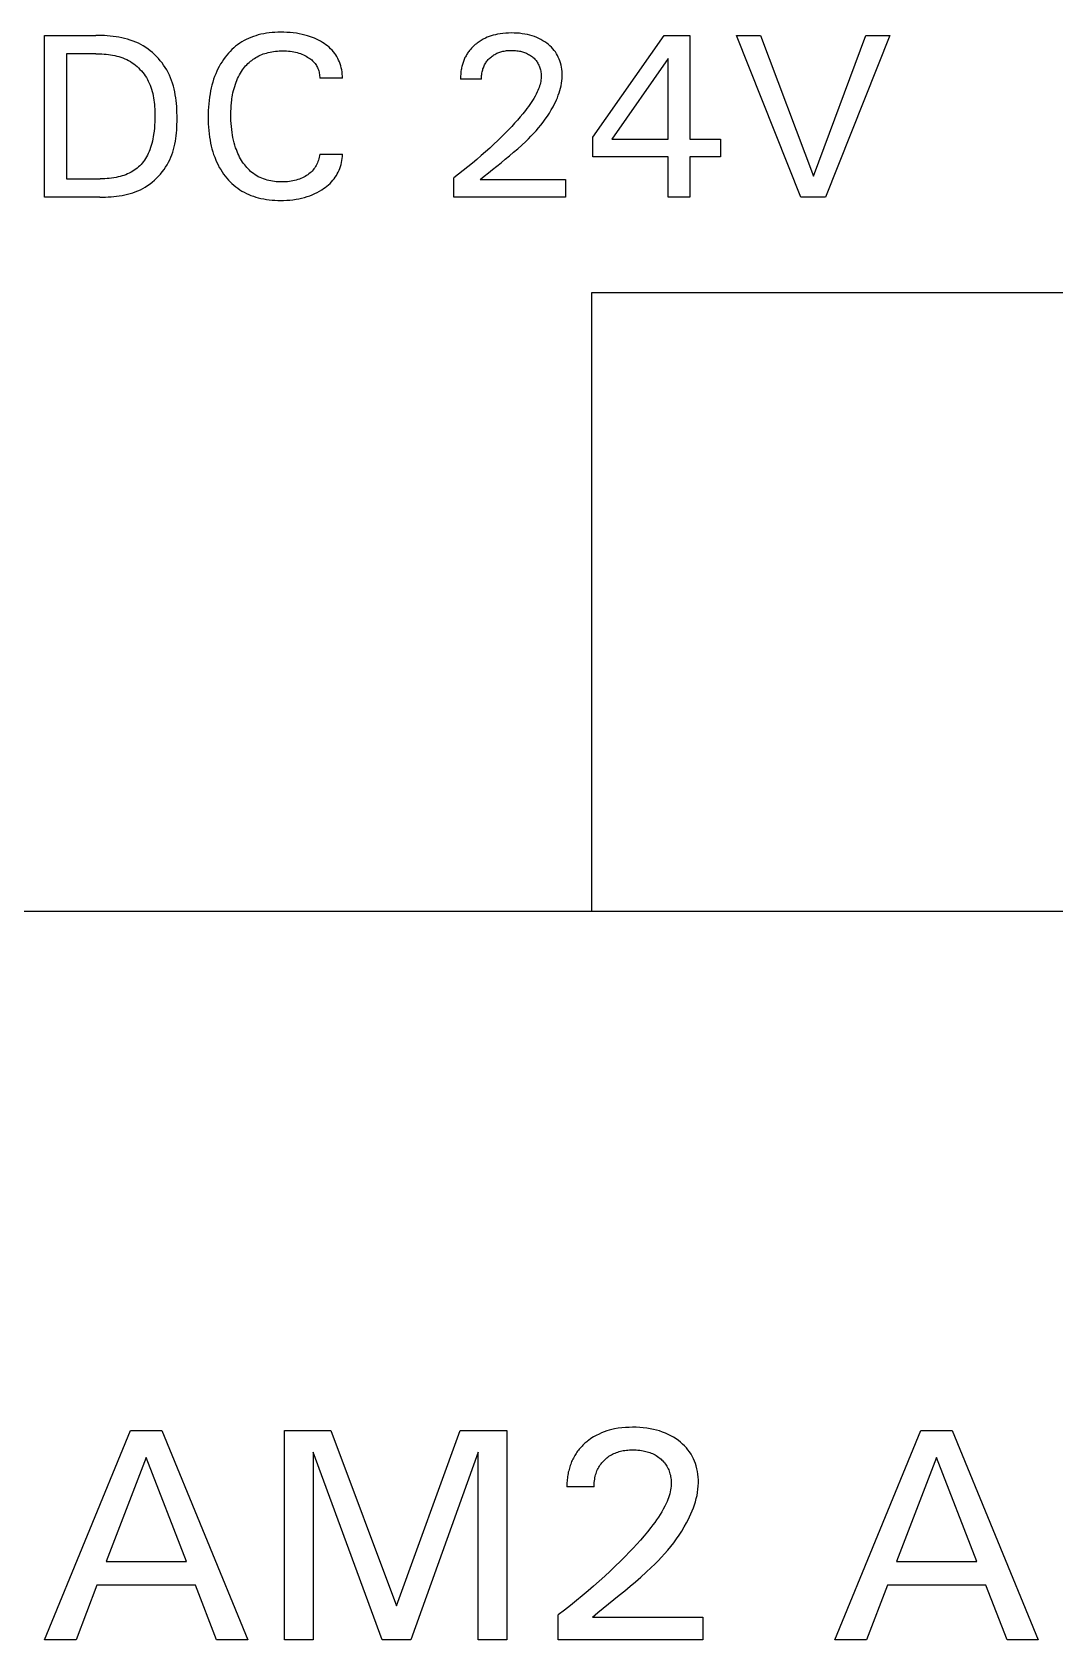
# Model space of a CAD drawing. Extents: x 0 to 420, y 0 to 297.
# Drawn here: x 142.08 to 152.82, y 221.68 to 238.56 of the extents above; entities that cross this region are included whole.
import ezdxf

# ---------------------------------------------------------------- set-up
doc = ezdxf.new("R2010")
doc.units = 0
doc.header["$LTSCALE"] = 23.1
doc.layers.add('10000_FRONT', color=7, linetype='CONTINUOUS')

msp = doc.modelspace()

# ---------------------------------------------------------------- linework, layer by layer
at = {"layer": '10000_FRONT', "color": 7, "linetype": 'CONTINUOUS'}
for p, q in [((142.206, 236.826), (142.206, 238.526)), ((142.206, 238.526), (142.745, 238.526)), ((142.775, 238.526), (142.745, 238.526)), ((142.806, 238.525), (142.775, 238.526)), ((142.836, 238.524), (142.806, 238.525)), ((142.867, 238.522), (142.836, 238.524)), ((142.898, 238.519), (142.867, 238.522)), ((142.928, 238.516), (142.898, 238.519)), ((142.959, 238.512), (142.928, 238.516)), ((142.989, 238.507), (142.959, 238.512)), ((143.019, 238.501), (142.989, 238.507)), ((143.049, 238.494), (143.019, 238.501)), ((143.079, 238.486), (143.049, 238.494)), ((143.108, 238.477), (143.079, 238.486)), ((143.137, 238.467), (143.108, 238.477)), ((143.165, 238.456), (143.137, 238.467)), ((143.193, 238.443), (143.165, 238.456)), ((143.22, 238.429), (143.193, 238.443)), ((143.245, 238.415), (143.22, 238.429)), ((143.27, 238.399), (143.245, 238.415)), ((143.295, 238.382), (143.27, 238.399)), ((144.215, 238.412), (144.195, 238.395)), ((144.236, 238.428), (144.215, 238.412)), ((144.258, 238.443), (144.236, 238.428)), ((144.28, 238.458), (144.258, 238.443)), ((144.303, 238.471), (144.28, 238.458)), ((144.327, 238.484), (144.303, 238.471)), ((144.351, 238.495), (144.327, 238.484)), ((144.376, 238.505), (144.351, 238.495)), ((144.401, 238.515), (144.376, 238.505)), ((144.426, 238.523), (144.401, 238.515)), ((144.452, 238.531), (144.426, 238.523)), ((144.481, 238.538), (144.452, 238.531)), ((144.51, 238.544), (144.481, 238.538)), ((144.539, 238.549), (144.51, 238.544)), ((144.568, 238.553), (144.539, 238.549)), ((144.598, 238.556), (144.568, 238.553)), ((144.627, 238.558), (144.598, 238.556)), ((144.657, 238.56), (144.627, 238.558)), ((144.687, 238.56), (144.657, 238.56)), ((144.72, 238.56), (144.687, 238.56)), ((144.754, 238.558), (144.72, 238.56)), ((144.787, 238.556), (144.754, 238.558)), ((144.82, 238.553), (144.787, 238.556)), ((144.853, 238.548), (144.82, 238.553)), ((144.883, 238.543), (144.853, 238.548)), ((144.913, 238.537), (144.883, 238.543)), ((144.942, 238.53), (144.913, 238.537)), ((144.971, 238.522), (144.942, 238.53)), ((145, 238.512), (144.971, 238.522)), ((145.022, 238.504), (145, 238.512)), ((145.044, 238.496), (145.022, 238.504)), ((145.065, 238.486), (145.044, 238.496)), ((145.086, 238.476), (145.065, 238.486)), ((145.106, 238.465), (145.086, 238.476)), ((145.127, 238.453), (145.106, 238.465)), ((145.145, 238.441), (145.127, 238.453)), ((145.163, 238.428), (145.145, 238.441)), ((145.18, 238.415), (145.163, 238.428)), ((145.197, 238.401), (145.18, 238.415)), ((145.213, 238.386), (145.197, 238.401)), ((146.699, 238.399), (146.692, 238.391)), ((146.707, 238.407), (146.699, 238.399)), ((146.715, 238.414), (146.707, 238.407)), ((146.723, 238.422), (146.715, 238.414)), ((146.731, 238.429), (146.723, 238.422)), ((146.738, 238.434), (146.731, 238.429)), ((146.744, 238.439), (146.738, 238.434)), ((146.751, 238.445), (146.744, 238.439)), ((146.772, 238.459), (146.751, 238.445)), ((146.793, 238.473), (146.772, 238.459)), ((146.815, 238.486), (146.793, 238.473)), ((146.838, 238.497), (146.815, 238.486)), ((146.858, 238.506), (146.838, 238.497)), ((146.879, 238.514), (146.858, 238.506)), ((146.9, 238.521), (146.879, 238.514)), ((146.921, 238.528), (146.9, 238.521)), ((146.943, 238.533), (146.921, 238.528)), ((146.964, 238.538), (146.943, 238.533)), ((146.993, 238.543), (146.964, 238.538)), ((147.023, 238.547), (146.993, 238.543)), ((147.052, 238.55), (147.023, 238.547)), ((147.081, 238.551), (147.052, 238.55)), ((147.111, 238.552), (147.081, 238.551)), ((147.14, 238.551), (147.111, 238.552)), ((147.168, 238.55), (147.14, 238.551)), ((147.197, 238.548), (147.168, 238.55)), ((147.226, 238.544), (147.197, 238.548)), ((147.254, 238.54), (147.226, 238.544)), ((147.279, 238.535), (147.254, 238.54)), ((147.305, 238.528), (147.279, 238.535)), ((147.329, 238.521), (147.305, 238.528)), ((147.354, 238.513), (147.329, 238.521)), ((147.378, 238.503), (147.354, 238.513)), ((147.4, 238.494), (147.378, 238.503)), ((147.422, 238.483), (147.4, 238.494)), ((147.443, 238.47), (147.422, 238.483)), ((147.463, 238.457), (147.443, 238.47)), ((147.483, 238.443), (147.463, 238.457)), ((147.5, 238.43), (147.483, 238.443)), ((147.516, 238.416), (147.5, 238.43)), ((147.532, 238.401), (147.516, 238.416)), ((147.546, 238.385), (147.532, 238.401)), ((147.966, 237.456), (148.716, 238.526)), ((148.716, 238.526), (148.984, 238.526)), ((148.984, 238.526), (148.984, 237.437)), ((150.152, 236.826), (149.477, 238.526)), ((149.477, 238.526), (149.729, 238.526)), ((149.729, 238.526), (150.286, 237.049)), ((150.286, 237.049), (150.835, 238.526)), ((151.087, 238.526), (150.412, 236.826)), ((150.835, 238.526), (151.087, 238.526)), ((142.439, 238.334), (142.439, 237.019)), ((142.745, 238.334), (142.439, 238.334)), ((142.745, 238.334), (142.767, 238.333)), ((142.767, 238.333), (142.789, 238.333)), ((142.789, 238.333), (142.811, 238.332)), ((142.811, 238.332), (142.834, 238.33)), ((142.834, 238.33), (142.856, 238.328)), ((142.856, 238.328), (142.878, 238.326)), ((142.878, 238.326), (142.901, 238.323)), ((142.901, 238.323), (142.923, 238.319)), ((142.923, 238.319), (142.945, 238.314)), ((142.945, 238.314), (142.966, 238.309)), ((142.966, 238.309), (142.988, 238.303)), ((142.988, 238.303), (143.009, 238.297)), ((143.009, 238.297), (143.03, 238.289)), ((143.03, 238.289), (143.051, 238.281)), ((143.051, 238.281), (143.071, 238.272)), ((143.071, 238.272), (143.091, 238.261)), ((143.091, 238.261), (143.109, 238.251)), ((143.109, 238.251), (143.128, 238.239)), ((143.128, 238.239), (143.145, 238.226)), ((143.318, 238.364), (143.295, 238.382)), ((143.341, 238.345), (143.318, 238.364)), ((143.363, 238.325), (143.341, 238.345)), ((143.384, 238.304), (143.363, 238.325)), ((143.404, 238.283), (143.384, 238.304)), ((143.424, 238.26), (143.404, 238.283)), ((143.442, 238.237), (143.424, 238.26)), ((143.459, 238.213), (143.442, 238.237)), ((144.072, 238.25), (144.057, 238.226)), ((144.088, 238.274), (144.072, 238.25)), ((144.105, 238.297), (144.088, 238.274)), ((144.121, 238.318), (144.105, 238.297)), ((144.139, 238.338), (144.121, 238.318)), ((144.157, 238.358), (144.139, 238.338)), ((144.175, 238.377), (144.157, 238.358)), ((144.195, 238.395), (144.175, 238.377)), ((144.332, 238.218), (144.344, 238.23)), ((144.344, 238.23), (144.357, 238.242)), ((144.357, 238.242), (144.37, 238.254)), ((144.37, 238.254), (144.384, 238.264)), ((144.384, 238.264), (144.398, 238.275)), ((144.398, 238.275), (144.412, 238.285)), ((144.412, 238.285), (144.427, 238.294)), ((144.427, 238.294), (144.442, 238.302)), ((144.442, 238.302), (144.457, 238.31)), ((144.457, 238.31), (144.473, 238.318)), ((144.473, 238.318), (144.489, 238.325)), ((144.489, 238.325), (144.505, 238.331)), ((144.505, 238.331), (144.522, 238.336)), ((144.522, 238.336), (144.539, 238.341)), ((144.539, 238.341), (144.557, 238.346)), ((144.557, 238.346), (144.576, 238.351)), ((144.576, 238.351), (144.595, 238.354)), ((144.595, 238.354), (144.614, 238.357)), ((144.614, 238.357), (144.634, 238.36)), ((144.634, 238.36), (144.653, 238.362)), ((144.653, 238.362), (144.672, 238.363)), ((144.672, 238.363), (144.691, 238.363)), ((144.691, 238.363), (144.711, 238.364)), ((144.711, 238.364), (144.731, 238.363)), ((144.731, 238.363), (144.75, 238.363)), ((144.75, 238.363), (144.77, 238.361)), ((144.77, 238.361), (144.789, 238.359)), ((144.789, 238.359), (144.809, 238.356)), ((144.809, 238.356), (144.826, 238.353)), ((144.826, 238.353), (144.844, 238.35)), ((144.844, 238.35), (144.861, 238.345)), ((144.861, 238.345), (144.879, 238.34)), ((144.879, 238.34), (144.896, 238.335)), ((144.896, 238.335), (144.911, 238.329)), ((144.911, 238.329), (144.927, 238.322)), ((144.927, 238.322), (144.942, 238.315)), ((144.942, 238.315), (144.957, 238.307)), ((144.957, 238.307), (144.971, 238.299)), ((144.971, 238.299), (144.982, 238.292)), ((144.982, 238.292), (144.993, 238.284)), ((144.993, 238.284), (145.004, 238.276)), ((145.004, 238.276), (145.014, 238.268)), ((145.014, 238.268), (145.023, 238.259)), ((145.023, 238.259), (145.033, 238.249)), ((145.033, 238.249), (145.041, 238.24)), ((145.041, 238.24), (145.049, 238.23)), ((145.049, 238.23), (145.056, 238.22)), ((145.229, 238.37), (145.213, 238.386)), ((145.243, 238.354), (145.229, 238.37)), ((145.256, 238.337), (145.243, 238.354)), ((145.267, 238.321), (145.256, 238.337)), ((145.278, 238.303), (145.267, 238.321)), ((145.288, 238.285), (145.278, 238.303)), ((145.297, 238.266), (145.288, 238.285)), ((145.306, 238.247), (145.297, 238.266)), ((145.313, 238.228), (145.306, 238.247)), ((146.6, 238.231), (146.597, 238.221)), ((146.604, 238.242), (146.6, 238.231)), ((146.607, 238.252), (146.604, 238.242)), ((146.611, 238.262), (146.607, 238.252)), ((146.615, 238.273), (146.611, 238.262)), ((146.62, 238.283), (146.615, 238.273)), ((146.624, 238.293), (146.62, 238.283)), ((146.629, 238.302), (146.624, 238.293)), ((146.635, 238.312), (146.629, 238.302)), ((146.64, 238.321), (146.635, 238.312)), ((146.646, 238.331), (146.64, 238.321)), ((146.652, 238.34), (146.646, 238.331)), ((146.658, 238.349), (146.652, 238.34)), ((146.664, 238.358), (146.658, 238.349)), ((146.671, 238.366), (146.664, 238.358)), ((146.678, 238.375), (146.671, 238.366)), ((146.685, 238.383), (146.678, 238.375)), ((146.692, 238.391), (146.685, 238.383)), ((146.836, 238.227), (146.842, 238.237)), ((146.842, 238.237), (146.848, 238.246)), ((146.848, 238.246), (146.854, 238.255)), ((146.854, 238.255), (146.861, 238.264)), ((146.861, 238.264), (146.868, 238.272)), ((146.868, 238.272), (146.876, 238.28)), ((146.876, 238.28), (146.884, 238.288)), ((146.884, 238.288), (146.892, 238.295)), ((146.892, 238.295), (146.901, 238.302)), ((146.901, 238.302), (146.909, 238.309)), ((146.909, 238.309), (146.919, 238.316)), ((146.919, 238.316), (146.928, 238.322)), ((146.928, 238.322), (146.937, 238.327)), ((146.937, 238.327), (146.947, 238.333)), ((146.947, 238.333), (146.958, 238.338)), ((146.958, 238.338), (146.968, 238.342)), ((146.968, 238.342), (146.979, 238.347)), ((146.979, 238.347), (146.99, 238.35)), ((146.99, 238.35), (147.001, 238.354)), ((147.001, 238.354), (147.012, 238.357)), ((147.012, 238.357), (147.023, 238.36)), ((147.023, 238.36), (147.035, 238.362)), ((147.035, 238.362), (147.048, 238.364)), ((147.048, 238.364), (147.06, 238.366)), ((147.06, 238.366), (147.073, 238.367)), ((147.073, 238.367), (147.086, 238.368)), ((147.086, 238.368), (147.098, 238.368)), ((147.098, 238.368), (147.111, 238.369)), ((147.111, 238.369), (147.125, 238.368)), ((147.125, 238.368), (147.14, 238.368)), ((147.14, 238.368), (147.154, 238.367)), ((147.154, 238.367), (147.168, 238.365)), ((147.168, 238.365), (147.182, 238.363)), ((147.182, 238.363), (147.197, 238.361)), ((147.197, 238.361), (147.207, 238.359)), ((147.207, 238.359), (147.218, 238.356)), ((147.218, 238.356), (147.229, 238.353)), ((147.229, 238.353), (147.239, 238.35)), ((147.239, 238.35), (147.25, 238.346)), ((147.25, 238.346), (147.26, 238.342)), ((147.26, 238.342), (147.27, 238.338)), ((147.27, 238.338), (147.281, 238.333)), ((147.281, 238.333), (147.292, 238.327)), ((147.292, 238.327), (147.303, 238.321)), ((147.303, 238.321), (147.313, 238.314)), ((147.313, 238.314), (147.323, 238.307)), ((147.323, 238.307), (147.333, 238.3)), ((147.333, 238.3), (147.341, 238.293)), ((147.341, 238.293), (147.349, 238.286)), ((147.349, 238.286), (147.356, 238.278)), ((147.356, 238.278), (147.364, 238.27)), ((147.364, 238.27), (147.371, 238.262)), ((147.371, 238.262), (147.377, 238.253)), ((147.377, 238.253), (147.383, 238.244)), ((147.383, 238.244), (147.389, 238.235)), ((147.389, 238.235), (147.394, 238.225)), ((147.56, 238.369), (147.546, 238.385)), ((147.573, 238.352), (147.56, 238.369)), ((147.584, 238.334), (147.573, 238.352)), ((147.595, 238.316), (147.584, 238.334)), ((147.604, 238.297), (147.595, 238.316)), ((147.613, 238.278), (147.604, 238.297)), ((147.62, 238.258), (147.613, 238.278)), ((147.627, 238.238), (147.62, 238.258)), ((147.633, 238.215), (147.627, 238.238)), ((148.757, 238.284), (148.165, 237.437)), ((148.757, 237.437), (148.757, 238.284)), ((143.145, 238.226), (143.162, 238.213)), ((143.162, 238.213), (143.179, 238.199)), ((143.179, 238.199), (143.195, 238.184)), ((143.195, 238.184), (143.21, 238.169)), ((143.21, 238.169), (143.225, 238.153)), ((143.225, 238.153), (143.239, 238.136)), ((143.239, 238.136), (143.253, 238.119)), ((143.253, 238.119), (143.265, 238.101)), ((143.265, 238.101), (143.277, 238.083)), ((143.277, 238.083), (143.288, 238.064)), ((143.288, 238.064), (143.298, 238.045)), ((143.476, 238.188), (143.459, 238.213)), ((143.491, 238.163), (143.476, 238.188)), ((143.505, 238.138), (143.491, 238.163)), ((143.519, 238.11), (143.505, 238.138)), ((143.531, 238.082), (143.519, 238.11)), ((143.542, 238.053), (143.531, 238.082)), ((143.984, 238.065), (143.975, 238.036)), ((143.994, 238.095), (143.984, 238.065)), ((144.006, 238.124), (143.994, 238.095)), ((144.017, 238.15), (144.006, 238.124)), ((144.029, 238.176), (144.017, 238.15)), ((144.043, 238.201), (144.029, 238.176)), ((144.057, 238.226), (144.043, 238.201)), ((144.227, 238.054), (144.236, 238.073)), ((144.236, 238.073), (144.245, 238.092)), ((144.245, 238.092), (144.255, 238.111)), ((144.255, 238.111), (144.265, 238.129)), ((144.265, 238.129), (144.276, 238.146)), ((144.276, 238.146), (144.288, 238.164)), ((144.288, 238.164), (144.298, 238.178)), ((144.298, 238.178), (144.309, 238.191)), ((144.309, 238.191), (144.32, 238.205)), ((144.32, 238.205), (144.332, 238.218)), ((145.056, 238.22), (145.063, 238.21)), ((145.063, 238.21), (145.069, 238.199)), ((145.069, 238.199), (145.074, 238.188)), ((145.074, 238.188), (145.079, 238.177)), ((145.079, 238.177), (145.084, 238.165)), ((145.084, 238.165), (145.088, 238.153)), ((145.088, 238.153), (145.091, 238.14)), ((145.091, 238.14), (145.094, 238.128)), ((145.094, 238.128), (145.096, 238.115)), ((145.096, 238.115), (145.097, 238.102)), ((145.097, 238.102), (145.098, 238.089)), ((145.098, 238.089), (145.098, 238.076)), ((145.336, 238.076), (145.098, 238.076)), ((145.32, 238.207), (145.313, 238.228)), ((145.325, 238.185), (145.32, 238.207)), ((145.33, 238.164), (145.325, 238.185)), ((145.333, 238.142), (145.33, 238.164)), ((145.335, 238.12), (145.333, 238.142)), ((145.336, 238.098), (145.335, 238.12)), ((145.336, 238.076), (145.336, 238.098)), ((146.578, 238.103), (146.577, 238.091)), ((146.577, 238.091), (146.577, 238.079)), ((146.577, 238.079), (146.577, 238.067)), ((146.798, 238.067), (146.577, 238.067)), ((146.579, 238.115), (146.578, 238.103)), ((146.58, 238.127), (146.579, 238.115)), ((146.581, 238.139), (146.58, 238.127)), ((146.582, 238.151), (146.581, 238.139)), ((146.584, 238.163), (146.582, 238.151)), ((146.586, 238.175), (146.584, 238.163)), ((146.589, 238.187), (146.586, 238.175)), ((146.591, 238.199), (146.589, 238.187)), ((146.594, 238.21), (146.591, 238.199)), ((146.597, 238.221), (146.594, 238.21)), ((146.798, 238.092), (146.799, 238.105)), ((146.798, 238.08), (146.798, 238.092)), ((146.798, 238.067), (146.798, 238.08)), ((146.799, 238.105), (146.8, 238.117)), ((146.8, 238.117), (146.802, 238.129)), ((146.802, 238.129), (146.804, 238.142)), ((146.804, 238.142), (146.807, 238.154)), ((146.807, 238.154), (146.81, 238.165)), ((146.81, 238.165), (146.813, 238.176)), ((146.813, 238.176), (146.817, 238.186)), ((146.817, 238.186), (146.821, 238.197)), ((146.821, 238.197), (146.826, 238.207)), ((146.826, 238.207), (146.83, 238.218)), ((146.83, 238.218), (146.836, 238.227)), ((147.394, 238.225), (147.399, 238.215)), ((147.399, 238.215), (147.403, 238.206)), ((147.403, 238.206), (147.407, 238.195)), ((147.407, 238.195), (147.411, 238.185)), ((147.411, 238.185), (147.414, 238.175)), ((147.414, 238.175), (147.417, 238.163)), ((147.417, 238.163), (147.419, 238.151)), ((147.419, 238.151), (147.421, 238.139)), ((147.421, 238.139), (147.423, 238.127)), ((147.423, 238.075), (147.421, 238.059)), ((147.423, 238.127), (147.424, 238.115)), ((147.424, 238.091), (147.423, 238.075)), ((147.424, 238.115), (147.424, 238.103)), ((147.424, 238.103), (147.424, 238.091)), ((147.637, 238.193), (147.633, 238.215)), ((147.641, 238.17), (147.637, 238.193)), ((147.643, 238.147), (147.641, 238.17)), ((147.641, 238.049), (147.644, 238.075)), ((147.644, 238.124), (147.643, 238.147)), ((147.645, 238.101), (147.644, 238.124)), ((147.644, 238.075), (147.645, 238.101)), ((143.298, 238.045), (143.308, 238.024)), ((143.308, 238.024), (143.317, 238.003)), ((143.317, 238.003), (143.325, 237.981)), ((143.325, 237.981), (143.333, 237.96)), ((143.333, 237.96), (143.339, 237.937)), ((143.339, 237.937), (143.345, 237.915)), ((143.345, 237.915), (143.35, 237.892)), ((143.35, 237.892), (143.354, 237.87)), ((143.552, 238.024), (143.542, 238.053)), ((143.561, 237.994), (143.552, 238.024)), ((143.569, 237.964), (143.561, 237.994)), ((143.575, 237.934), (143.569, 237.964)), ((143.581, 237.903), (143.575, 237.934)), ((143.586, 237.872), (143.581, 237.903)), ((143.946, 237.914), (143.941, 237.879)), ((143.952, 237.945), (143.946, 237.914)), ((143.959, 237.975), (143.952, 237.945)), ((143.966, 238.005), (143.959, 237.975)), ((143.975, 238.036), (143.966, 238.005)), ((144.179, 237.879), (144.183, 237.902)), ((144.183, 237.902), (144.187, 237.924)), ((144.187, 237.924), (144.192, 237.947)), ((144.192, 237.947), (144.198, 237.969)), ((144.198, 237.969), (144.205, 237.991)), ((144.205, 237.991), (144.212, 238.013)), ((144.212, 238.013), (144.22, 238.035)), ((144.22, 238.035), (144.227, 238.054)), ((147.372, 237.91), (147.36, 237.888)), ((147.383, 237.934), (147.372, 237.91)), ((147.39, 237.949), (147.383, 237.934)), ((147.396, 237.964), (147.39, 237.949)), ((147.402, 237.98), (147.396, 237.964)), ((147.407, 237.995), (147.402, 237.98)), ((147.412, 238.011), (147.407, 237.995)), ((147.416, 238.027), (147.412, 238.011)), ((147.419, 238.043), (147.416, 238.027)), ((147.421, 238.059), (147.419, 238.043)), ((147.594, 237.872), (147.604, 237.897)), ((147.604, 237.897), (147.612, 237.922)), ((147.612, 237.922), (147.62, 237.947)), ((147.62, 237.947), (147.627, 237.972)), ((147.627, 237.972), (147.633, 237.998)), ((147.633, 237.998), (147.638, 238.023)), ((147.638, 238.023), (147.641, 238.049)), ((143.354, 237.87), (143.357, 237.847)), ((143.357, 237.847), (143.36, 237.824)), ((143.36, 237.824), (143.363, 237.801)), ((143.363, 237.801), (143.364, 237.777)), ((143.364, 237.777), (143.366, 237.754)), ((143.366, 237.754), (143.367, 237.731)), ((143.367, 237.731), (143.367, 237.707)), ((143.59, 237.841), (143.586, 237.872)), ((143.593, 237.81), (143.59, 237.841)), ((143.596, 237.778), (143.593, 237.81)), ((143.598, 237.747), (143.596, 237.778)), ((143.599, 237.715), (143.598, 237.747)), ((143.928, 237.739), (143.927, 237.704)), ((143.93, 237.774), (143.928, 237.739)), ((143.933, 237.809), (143.93, 237.774)), ((143.936, 237.844), (143.933, 237.809)), ((143.941, 237.879), (143.936, 237.844)), ((144.165, 237.727), (144.167, 237.757)), ((144.165, 237.696), (144.165, 237.727)), ((144.167, 237.757), (144.168, 237.788)), ((144.168, 237.788), (144.171, 237.818)), ((144.171, 237.818), (144.174, 237.849)), ((144.174, 237.849), (144.176, 237.864)), ((144.176, 237.864), (144.179, 237.879)), ((147.259, 237.739), (147.232, 237.704)), ((147.275, 237.759), (147.259, 237.739)), ((147.29, 237.78), (147.275, 237.759)), ((147.305, 237.8), (147.29, 237.78)), ((147.32, 237.822), (147.305, 237.8)), ((147.334, 237.843), (147.32, 237.822)), ((147.347, 237.865), (147.334, 237.843)), ((147.36, 237.888), (147.347, 237.865)), ((147.51, 237.709), (147.53, 237.743)), ((147.53, 237.743), (147.549, 237.777)), ((147.549, 237.777), (147.561, 237.8)), ((147.561, 237.8), (147.573, 237.824)), ((147.573, 237.824), (147.584, 237.848)), ((147.584, 237.848), (147.594, 237.872)), ((143.364, 237.584), (143.362, 237.551)), ((143.366, 237.618), (143.364, 237.584)), ((143.367, 237.651), (143.366, 237.618)), ((143.367, 237.707), (143.367, 237.684)), ((143.367, 237.684), (143.367, 237.651)), ((143.596, 237.532), (143.598, 237.562)), ((143.598, 237.562), (143.599, 237.592)), ((143.6, 237.683), (143.599, 237.715)), ((143.599, 237.592), (143.6, 237.622)), ((143.6, 237.652), (143.6, 237.683)), ((143.6, 237.622), (143.6, 237.652)), ((143.927, 237.704), (143.927, 237.669)), ((143.927, 237.669), (143.927, 237.634)), ((143.927, 237.634), (143.928, 237.599)), ((143.928, 237.599), (143.93, 237.564)), ((143.93, 237.564), (143.933, 237.529)), ((144.165, 237.665), (144.165, 237.696)), ((144.166, 237.633), (144.165, 237.665)), ((144.168, 237.602), (144.166, 237.633)), ((144.17, 237.57), (144.168, 237.602)), ((144.174, 237.539), (144.17, 237.57)), ((147.115, 237.57), (147.084, 237.538)), ((147.145, 237.603), (147.115, 237.57)), ((147.174, 237.636), (147.145, 237.603)), ((147.203, 237.67), (147.174, 237.636)), ((147.232, 237.704), (147.203, 237.67)), ((147.395, 237.554), (147.42, 237.584)), ((147.42, 237.584), (147.444, 237.614)), ((147.444, 237.614), (147.467, 237.645)), ((147.467, 237.645), (147.489, 237.677)), ((147.489, 237.677), (147.51, 237.709)), ((143.335, 237.392), (143.329, 237.37)), ((143.341, 237.416), (143.335, 237.392)), ((143.346, 237.439), (143.341, 237.416)), ((143.35, 237.462), (143.346, 237.439)), ((143.354, 237.486), (143.35, 237.462)), ((143.358, 237.519), (143.354, 237.486)), ((143.362, 237.551), (143.358, 237.519)), ((143.57, 237.357), (143.576, 237.385)), ((143.576, 237.385), (143.582, 237.414)), ((143.582, 237.414), (143.587, 237.443)), ((143.587, 237.443), (143.59, 237.473)), ((143.59, 237.473), (143.594, 237.502)), ((143.594, 237.502), (143.596, 237.532)), ((143.933, 237.529), (143.936, 237.494)), ((143.936, 237.494), (143.941, 237.459)), ((143.941, 237.459), (143.946, 237.425)), ((143.946, 237.425), (143.952, 237.394)), ((143.952, 237.394), (143.959, 237.364)), ((144.178, 237.508), (144.174, 237.539)), ((144.182, 237.48), (144.178, 237.508)), ((144.187, 237.453), (144.182, 237.48)), ((144.193, 237.426), (144.187, 237.453)), ((144.199, 237.399), (144.193, 237.426)), ((144.207, 237.372), (144.199, 237.399)), ((146.97, 237.423), (146.927, 237.383)), ((147.012, 237.464), (146.97, 237.423)), ((147.053, 237.506), (147.012, 237.464)), ((147.084, 237.538), (147.053, 237.506)), ((147.221, 237.374), (147.262, 237.413)), ((147.262, 237.413), (147.29, 237.441)), ((147.29, 237.441), (147.317, 237.468)), ((147.317, 237.468), (147.344, 237.496)), ((147.344, 237.496), (147.37, 237.525)), ((147.37, 237.525), (147.395, 237.554)), ((147.966, 237.252), (147.966, 237.456)), ((148.165, 237.437), (148.757, 237.437)), ((148.984, 237.437), (149.306, 237.437)), ((149.306, 237.437), (149.306, 237.252)), ((143.269, 237.233), (143.258, 237.216)), ((143.279, 237.251), (143.269, 237.233)), ((143.289, 237.269), (143.279, 237.251)), ((143.298, 237.287), (143.289, 237.269)), ((143.306, 237.305), (143.298, 237.287)), ((143.313, 237.324), (143.306, 237.305)), ((143.321, 237.347), (143.313, 237.324)), ((143.329, 237.37), (143.321, 237.347)), ((143.51, 237.193), (143.523, 237.219)), ((143.523, 237.219), (143.535, 237.246)), ((143.535, 237.246), (143.545, 237.273)), ((143.545, 237.273), (143.554, 237.301)), ((143.554, 237.301), (143.563, 237.329)), ((143.563, 237.329), (143.57, 237.357)), ((143.959, 237.364), (143.966, 237.334)), ((143.966, 237.334), (143.975, 237.304)), ((143.975, 237.304), (143.984, 237.275)), ((143.984, 237.275), (143.995, 237.246)), ((143.995, 237.246), (144.006, 237.217)), ((144.006, 237.217), (144.018, 237.191)), ((144.215, 237.346), (144.207, 237.372)), ((144.223, 237.326), (144.215, 237.346)), ((144.23, 237.306), (144.223, 237.326)), ((144.239, 237.286), (144.23, 237.306)), ((144.248, 237.267), (144.239, 237.286)), ((144.257, 237.248), (144.248, 237.267)), ((144.267, 237.229), (144.257, 237.248)), ((144.278, 237.211), (144.267, 237.229)), ((145.089, 237.231), (145.085, 237.216)), ((145.093, 237.246), (145.089, 237.231)), ((145.096, 237.262), (145.093, 237.246)), ((145.098, 237.277), (145.096, 237.262)), ((145.098, 237.277), (145.336, 237.277)), ((145.331, 237.212), (145.334, 237.234)), ((145.334, 237.234), (145.336, 237.255)), ((145.336, 237.255), (145.336, 237.277)), ((146.748, 237.223), (146.702, 237.185)), ((146.794, 237.263), (146.748, 237.223)), ((146.839, 237.303), (146.794, 237.263)), ((146.884, 237.343), (146.839, 237.303)), ((146.927, 237.383), (146.884, 237.343)), ((147.003, 237.189), (147.047, 237.225)), ((147.047, 237.225), (147.091, 237.262)), ((147.091, 237.262), (147.135, 237.298)), ((147.135, 237.298), (147.178, 237.336)), ((147.178, 237.336), (147.221, 237.374)), ((148.757, 237.252), (147.966, 237.252)), ((148.757, 236.826), (148.757, 237.252)), ((148.984, 237.252), (148.984, 236.826)), ((149.306, 237.252), (148.984, 237.252)), ((143.022, 237.05), (143.002, 237.044)), ((143.041, 237.056), (143.022, 237.05)), ((143.061, 237.063), (143.041, 237.056)), ((143.079, 237.071), (143.061, 237.063)), ((143.098, 237.08), (143.079, 237.071)), ((143.116, 237.089), (143.098, 237.08)), ((143.134, 237.099), (143.116, 237.089)), ((143.15, 237.11), (143.134, 237.099)), ((143.165, 237.121), (143.15, 237.11)), ((143.18, 237.132), (143.165, 237.121)), ((143.194, 237.145), (143.18, 237.132)), ((143.208, 237.157), (143.194, 237.145)), ((143.221, 237.171), (143.208, 237.157)), ((143.234, 237.185), (143.221, 237.171)), ((143.246, 237.2), (143.234, 237.185)), ((143.258, 237.216), (143.246, 237.2)), ((143.406, 237.047), (143.426, 237.069)), ((143.426, 237.069), (143.445, 237.093)), ((143.445, 237.093), (143.463, 237.117)), ((143.463, 237.117), (143.48, 237.142)), ((143.48, 237.142), (143.496, 237.167)), ((143.496, 237.167), (143.51, 237.193)), ((144.018, 237.191), (144.03, 237.166)), ((144.03, 237.166), (144.043, 237.14)), ((144.043, 237.14), (144.058, 237.116)), ((144.058, 237.116), (144.073, 237.092)), ((144.073, 237.092), (144.089, 237.068)), ((144.089, 237.068), (144.106, 237.046)), ((144.288, 237.195), (144.278, 237.211)), ((144.299, 237.18), (144.288, 237.195)), ((144.31, 237.165), (144.299, 237.18)), ((144.321, 237.151), (144.31, 237.165)), ((144.333, 237.137), (144.321, 237.151)), ((144.346, 237.123), (144.333, 237.137)), ((144.359, 237.11), (144.346, 237.123)), ((144.372, 237.098), (144.359, 237.11)), ((144.386, 237.086), (144.372, 237.098)), ((144.402, 237.074), (144.386, 237.086)), ((144.419, 237.063), (144.402, 237.074)), ((144.436, 237.052), (144.419, 237.063)), ((144.453, 237.042), (144.436, 237.052)), ((144.96, 237.054), (144.946, 237.045)), ((144.973, 237.062), (144.96, 237.054)), ((144.985, 237.071), (144.973, 237.062)), ((144.997, 237.081), (144.985, 237.071)), ((145.008, 237.091), (144.997, 237.081)), ((145.018, 237.101), (145.008, 237.091)), ((145.029, 237.113), (145.018, 237.101)), ((145.038, 237.124), (145.029, 237.113)), ((145.046, 237.136), (145.038, 237.124)), ((145.054, 237.148), (145.046, 237.136)), ((145.062, 237.161), (145.054, 237.148)), ((145.068, 237.174), (145.062, 237.161)), ((145.074, 237.187), (145.068, 237.174)), ((145.08, 237.201), (145.074, 237.187)), ((145.085, 237.216), (145.08, 237.201)), ((145.262, 237.037), (145.273, 237.054)), ((145.273, 237.054), (145.283, 237.072)), ((145.283, 237.072), (145.293, 237.091)), ((145.293, 237.091), (145.301, 237.109)), ((145.301, 237.109), (145.309, 237.128)), ((145.309, 237.128), (145.316, 237.149)), ((145.316, 237.149), (145.322, 237.17)), ((145.322, 237.17), (145.327, 237.191)), ((145.327, 237.191), (145.331, 237.212)), ((146.557, 237.068), (146.507, 237.03)), ((146.606, 237.106), (146.557, 237.068)), ((146.654, 237.145), (146.606, 237.106)), ((146.702, 237.185), (146.654, 237.145)), ((146.827, 237.047), (146.87, 237.083)), ((146.87, 237.083), (146.914, 237.118)), ((146.914, 237.118), (146.958, 237.153)), ((146.958, 237.153), (147.003, 237.189)), ((142.439, 237.019), (142.792, 237.019)), ((142.816, 237.019), (142.792, 237.019)), ((142.84, 237.02), (142.816, 237.019)), ((142.864, 237.022), (142.84, 237.02)), ((142.887, 237.024), (142.864, 237.022)), ((142.911, 237.026), (142.887, 237.024)), ((142.935, 237.03), (142.911, 237.026)), ((142.959, 237.034), (142.935, 237.03)), ((142.982, 237.039), (142.959, 237.034)), ((143.002, 237.044), (142.982, 237.039)), ((143.134, 236.873), (143.161, 236.882)), ((143.161, 236.882), (143.188, 236.893)), ((143.188, 236.893), (143.214, 236.905)), ((143.214, 236.905), (143.24, 236.918)), ((143.24, 236.918), (143.266, 236.933)), ((143.266, 236.933), (143.291, 236.949)), ((143.291, 236.949), (143.316, 236.966)), ((143.316, 236.966), (143.34, 236.985)), ((143.34, 236.985), (143.363, 237.004)), ((143.363, 237.004), (143.385, 237.025)), ((143.385, 237.025), (143.406, 237.047)), ((144.106, 237.046), (144.122, 237.025)), ((144.122, 237.025), (144.14, 237.006)), ((144.14, 237.006), (144.158, 236.987)), ((144.158, 236.987), (144.176, 236.969)), ((144.176, 236.969), (144.196, 236.952)), ((144.196, 236.952), (144.216, 236.935)), ((144.216, 236.935), (144.237, 236.92)), ((144.237, 236.92), (144.258, 236.905)), ((144.258, 236.905), (144.281, 236.891)), ((144.281, 236.891), (144.304, 236.878)), ((144.471, 237.033), (144.453, 237.042)), ((144.489, 237.025), (144.471, 237.033)), ((144.508, 237.018), (144.489, 237.025)), ((144.527, 237.011), (144.508, 237.018)), ((144.545, 237.006), (144.527, 237.011)), ((144.564, 237.001), (144.545, 237.006)), ((144.583, 236.997), (144.564, 237.001)), ((144.603, 236.994), (144.583, 236.997)), ((144.622, 236.991), (144.603, 236.994)), ((144.641, 236.989), (144.622, 236.991)), ((144.661, 236.988), (144.641, 236.989)), ((144.68, 236.987), (144.661, 236.988)), ((144.7, 236.987), (144.68, 236.987)), ((144.72, 236.987), (144.7, 236.987)), ((144.739, 236.988), (144.72, 236.987)), ((144.759, 236.989), (144.739, 236.988)), ((144.779, 236.991), (144.759, 236.989)), ((144.798, 236.994), (144.779, 236.991)), ((144.816, 236.997), (144.798, 236.994)), ((144.833, 237.001), (144.816, 236.997)), ((144.851, 237.006), (144.833, 237.001)), ((144.868, 237.011), (144.851, 237.006)), ((144.885, 237.017), (144.868, 237.011)), ((144.9, 237.023), (144.885, 237.017)), ((144.916, 237.03), (144.9, 237.023)), ((144.931, 237.037), (144.916, 237.03)), ((144.946, 237.045), (144.931, 237.037)), ((145.071, 236.876), (145.096, 236.89)), ((145.096, 236.89), (145.12, 236.905)), ((145.12, 236.905), (145.139, 236.917)), ((145.139, 236.917), (145.157, 236.93)), ((145.157, 236.93), (145.174, 236.943)), ((145.174, 236.943), (145.191, 236.957)), ((145.191, 236.957), (145.207, 236.972)), ((145.207, 236.972), (145.223, 236.988)), ((145.223, 236.988), (145.237, 237.004)), ((145.237, 237.004), (145.25, 237.02)), ((145.25, 237.02), (145.262, 237.037)), ((146.507, 236.826), (146.507, 237.03)), ((146.784, 237.012), (146.827, 237.047)), ((146.784, 237.012), (147.68, 237.012)), ((147.68, 237.012), (147.68, 236.826)), ((142.79, 236.826), (142.206, 236.826)), ((142.79, 236.826), (142.819, 236.827)), ((142.819, 236.827), (142.848, 236.827)), ((142.848, 236.827), (142.877, 236.829)), ((142.877, 236.829), (142.906, 236.83)), ((142.906, 236.83), (142.935, 236.833)), ((142.935, 236.833), (142.964, 236.836)), ((142.964, 236.836), (142.993, 236.84)), ((142.993, 236.84), (143.022, 236.845)), ((143.022, 236.845), (143.05, 236.85)), ((143.05, 236.85), (143.078, 236.857)), ((143.078, 236.857), (143.106, 236.864)), ((143.106, 236.864), (143.134, 236.873)), ((144.304, 236.878), (144.328, 236.866)), ((144.328, 236.866), (144.352, 236.855)), ((144.352, 236.855), (144.376, 236.845)), ((144.376, 236.845), (144.401, 236.836)), ((144.401, 236.836), (144.426, 236.828)), ((144.426, 236.828), (144.452, 236.821)), ((144.452, 236.821), (144.481, 236.814)), ((144.481, 236.814), (144.51, 236.808)), ((144.51, 236.808), (144.539, 236.803)), ((144.539, 236.803), (144.568, 236.799)), ((144.568, 236.799), (144.598, 236.796)), ((144.598, 236.796), (144.627, 236.794)), ((144.627, 236.794), (144.657, 236.793)), ((144.657, 236.793), (144.687, 236.793)), ((144.687, 236.793), (144.719, 236.793)), ((144.719, 236.793), (144.752, 236.794)), ((144.752, 236.794), (144.784, 236.797)), ((144.784, 236.797), (144.817, 236.8)), ((144.817, 236.8), (144.849, 236.805)), ((144.849, 236.805), (144.878, 236.81)), ((144.878, 236.81), (144.908, 236.817)), ((144.908, 236.817), (144.937, 236.824)), ((144.937, 236.824), (144.965, 236.833)), ((144.965, 236.833), (144.994, 236.842)), ((144.994, 236.842), (145.02, 236.853)), ((145.02, 236.853), (145.046, 236.864)), ((145.046, 236.864), (145.071, 236.876)), ((147.68, 236.826), (146.507, 236.826)), ((148.984, 236.826), (148.757, 236.826)), ((150.412, 236.826), (150.152, 236.826)), ((147.956, 229.326), (147.956, 235.826)), ((147.956, 235.826), (162.206, 235.826)), ((174.706, 229.326), (141.206, 229.326)), ((148.167, 223.885), (148.139, 223.878)), ((148.195, 223.891), (148.167, 223.885)), ((148.233, 223.898), (148.195, 223.891)), ((148.271, 223.903), (148.233, 223.898)), ((148.309, 223.906), (148.271, 223.903)), ((148.347, 223.908), (148.309, 223.906)), ((148.385, 223.909), (148.347, 223.908)), ((148.422, 223.909), (148.385, 223.909)), ((148.459, 223.907), (148.422, 223.909)), ((148.497, 223.904), (148.459, 223.907)), ((148.533, 223.899), (148.497, 223.904)), ((148.57, 223.894), (148.533, 223.899)), ((148.603, 223.887), (148.57, 223.894)), ((148.636, 223.879), (148.603, 223.887)), ((148.668, 223.87), (148.636, 223.879)), ((142.206, 221.676), (143.109, 223.876)), ((143.109, 223.876), (143.439, 223.876)), ((143.439, 223.876), (144.342, 221.676)), ((144.727, 221.676), (144.727, 223.876)), ((144.727, 223.876), (145.215, 223.876)), ((145.215, 223.876), (145.906, 222.035)), ((145.906, 222.035), (146.575, 223.876)), ((146.575, 223.876), (147.063, 223.876)), ((147.063, 223.876), (147.063, 221.676)), ((147.853, 223.712), (147.843, 223.701)), ((147.863, 223.722), (147.853, 223.712)), ((147.873, 223.731), (147.863, 223.722)), ((147.883, 223.741), (147.873, 223.731)), ((147.894, 223.75), (147.883, 223.741)), ((147.902, 223.757), (147.894, 223.75)), ((147.911, 223.764), (147.902, 223.757)), ((147.92, 223.771), (147.911, 223.764)), ((147.946, 223.79), (147.92, 223.771)), ((147.974, 223.807), (147.946, 223.79)), ((148.002, 223.824), (147.974, 223.807)), ((148.032, 223.838), (148.002, 223.824)), ((148.058, 223.85), (148.032, 223.838)), ((148.085, 223.861), (148.058, 223.85)), ((148.112, 223.87), (148.085, 223.861)), ((148.139, 223.878), (148.112, 223.87)), ((148.7, 223.859), (148.668, 223.87)), ((148.731, 223.847), (148.7, 223.859)), ((148.759, 223.834), (148.731, 223.847)), ((148.787, 223.82), (148.759, 223.834)), ((148.815, 223.804), (148.787, 223.82)), ((148.841, 223.787), (148.815, 223.804)), ((148.867, 223.769), (148.841, 223.787)), ((148.889, 223.752), (148.867, 223.769)), ((148.91, 223.733), (148.889, 223.752)), ((148.93, 223.714), (148.91, 223.733)), ((148.949, 223.694), (148.93, 223.714)), ((150.509, 221.676), (151.411, 223.876)), ((151.411, 223.876), (151.742, 223.876)), ((151.742, 223.876), (152.645, 221.676)), ((143.276, 223.593), (142.855, 222.5)), ((143.698, 222.5), (143.276, 223.593)), ((145.028, 223.646), (145.028, 221.676)), ((145.753, 221.676), (145.028, 223.646)), ((146.762, 223.649), (146.056, 221.676)), ((146.762, 221.676), (146.762, 223.649)), ((147.744, 223.548), (147.739, 223.535)), ((147.75, 223.561), (147.744, 223.548)), ((147.756, 223.574), (147.75, 223.561)), ((147.762, 223.586), (147.756, 223.574)), ((147.769, 223.599), (147.762, 223.586)), ((147.776, 223.611), (147.769, 223.599)), ((147.783, 223.623), (147.776, 223.611)), ((147.791, 223.635), (147.783, 223.623)), ((147.799, 223.647), (147.791, 223.635)), ((147.807, 223.658), (147.799, 223.647)), ((147.816, 223.669), (147.807, 223.658)), ((147.824, 223.68), (147.816, 223.669)), ((147.834, 223.691), (147.824, 223.68)), ((147.843, 223.701), (147.834, 223.691)), ((148.062, 223.536), (148.071, 223.547)), ((148.071, 223.547), (148.081, 223.558)), ((148.081, 223.558), (148.091, 223.568)), ((148.091, 223.568), (148.102, 223.577)), ((148.102, 223.577), (148.113, 223.587)), ((148.113, 223.587), (148.124, 223.595)), ((148.124, 223.595), (148.136, 223.604)), ((148.136, 223.604), (148.148, 223.611)), ((148.148, 223.611), (148.161, 223.619)), ((148.161, 223.619), (148.173, 223.626)), ((148.173, 223.626), (148.187, 223.632)), ((148.187, 223.632), (148.2, 223.638)), ((148.2, 223.638), (148.214, 223.644)), ((148.214, 223.644), (148.228, 223.649)), ((148.228, 223.649), (148.242, 223.653)), ((148.242, 223.653), (148.257, 223.657)), ((148.257, 223.657), (148.271, 223.66)), ((148.271, 223.66), (148.287, 223.664)), ((148.287, 223.664), (148.304, 223.666)), ((148.304, 223.666), (148.32, 223.668)), ((148.32, 223.668), (148.336, 223.67)), ((148.336, 223.67), (148.352, 223.671)), ((148.352, 223.671), (148.369, 223.672)), ((148.369, 223.672), (148.385, 223.672)), ((148.385, 223.672), (148.404, 223.672)), ((148.404, 223.672), (148.422, 223.671)), ((148.422, 223.671), (148.441, 223.67)), ((148.441, 223.67), (148.459, 223.668)), ((148.459, 223.668), (148.478, 223.665)), ((148.478, 223.665), (148.496, 223.662)), ((148.496, 223.662), (148.51, 223.659)), ((148.51, 223.659), (148.524, 223.656)), ((148.524, 223.656), (148.538, 223.652)), ((148.538, 223.652), (148.551, 223.648)), ((148.551, 223.648), (148.565, 223.643)), ((148.565, 223.643), (148.578, 223.638)), ((148.578, 223.638), (148.592, 223.633)), ((148.592, 223.633), (148.606, 223.626)), ((148.606, 223.626), (148.62, 223.618)), ((148.62, 223.618), (148.633, 223.611)), ((148.633, 223.611), (148.647, 223.602)), ((148.647, 223.602), (148.659, 223.593)), ((148.659, 223.593), (148.672, 223.583)), ((148.672, 223.583), (148.683, 223.574)), ((148.683, 223.574), (148.693, 223.565)), ((148.693, 223.565), (148.703, 223.555)), ((148.703, 223.555), (148.712, 223.544)), ((148.712, 223.544), (148.721, 223.534)), ((148.966, 223.673), (148.949, 223.694)), ((148.983, 223.65), (148.966, 223.673)), ((148.998, 223.627), (148.983, 223.65)), ((149.011, 223.604), (148.998, 223.627)), ((149.024, 223.579), (149.011, 223.604)), ((149.035, 223.554), (149.024, 223.579)), ((149.044, 223.529), (149.035, 223.554)), ((151.578, 223.593), (151.157, 222.5)), ((152.001, 222.5), (151.578, 223.593)), ((147.699, 223.375), (147.697, 223.36)), ((147.701, 223.391), (147.699, 223.375)), ((147.703, 223.406), (147.701, 223.391)), ((147.706, 223.422), (147.703, 223.406)), ((147.709, 223.437), (147.706, 223.422)), ((147.713, 223.452), (147.709, 223.437)), ((147.717, 223.467), (147.713, 223.452)), ((147.72, 223.481), (147.717, 223.467)), ((147.724, 223.495), (147.72, 223.481)), ((147.729, 223.508), (147.724, 223.495)), ((147.734, 223.522), (147.729, 223.508)), ((147.739, 223.535), (147.734, 223.522)), ((147.986, 223.363), (147.989, 223.379)), ((147.989, 223.379), (147.992, 223.394)), ((147.992, 223.394), (147.996, 223.409)), ((147.996, 223.409), (148, 223.423)), ((148, 223.423), (148.005, 223.436)), ((148.005, 223.436), (148.01, 223.45)), ((148.01, 223.45), (148.016, 223.464)), ((148.016, 223.464), (148.022, 223.477)), ((148.022, 223.477), (148.029, 223.49)), ((148.029, 223.49), (148.037, 223.502)), ((148.037, 223.502), (148.044, 223.514)), ((148.044, 223.514), (148.053, 223.525)), ((148.053, 223.525), (148.062, 223.536)), ((148.721, 223.534), (148.73, 223.523)), ((148.73, 223.523), (148.738, 223.511)), ((148.738, 223.511), (148.745, 223.499)), ((148.745, 223.499), (148.752, 223.487)), ((148.752, 223.487), (148.758, 223.474)), ((148.758, 223.474), (148.764, 223.461)), ((148.764, 223.461), (148.769, 223.448)), ((148.769, 223.448), (148.773, 223.435)), ((148.773, 223.435), (148.777, 223.421)), ((148.777, 223.421), (148.781, 223.406)), ((148.781, 223.406), (148.784, 223.391)), ((148.784, 223.391), (148.787, 223.375)), ((148.787, 223.375), (148.789, 223.36)), ((149.053, 223.503), (149.044, 223.529)), ((149.06, 223.474), (149.053, 223.503)), ((149.066, 223.445), (149.06, 223.474)), ((149.071, 223.415), (149.066, 223.445)), ((149.074, 223.385), (149.071, 223.415)), ((149.076, 223.356), (149.074, 223.385)), ((147.695, 223.313), (147.694, 223.298)), ((147.694, 223.298), (147.694, 223.282)), ((147.98, 223.282), (147.694, 223.282)), ((147.696, 223.344), (147.695, 223.329)), ((147.695, 223.329), (147.695, 223.313)), ((147.697, 223.36), (147.696, 223.344)), ((147.98, 223.314), (147.982, 223.33)), ((147.98, 223.298), (147.98, 223.314)), ((147.98, 223.282), (147.98, 223.298)), ((147.982, 223.33), (147.983, 223.347)), ((147.983, 223.347), (147.986, 223.363)), ((148.774, 223.209), (148.768, 223.189)), ((148.779, 223.23), (148.774, 223.209)), ((148.784, 223.251), (148.779, 223.23)), ((148.787, 223.271), (148.784, 223.251)), ((148.789, 223.292), (148.787, 223.271)), ((148.789, 223.36), (148.79, 223.344)), ((148.79, 223.313), (148.789, 223.292)), ((148.79, 223.344), (148.791, 223.329)), ((148.791, 223.329), (148.79, 223.313)), ((149.061, 223.192), (149.067, 223.225)), ((149.067, 223.225), (149.071, 223.259)), ((149.071, 223.259), (149.074, 223.292)), ((149.074, 223.292), (149.076, 223.326)), ((149.076, 223.326), (149.076, 223.356)), ((148.707, 223.05), (148.691, 223.021)), ((148.723, 223.079), (148.707, 223.05)), ((148.737, 223.109), (148.723, 223.079)), ((148.746, 223.129), (148.737, 223.109)), ((148.754, 223.149), (148.746, 223.129)), ((148.761, 223.169), (148.754, 223.149)), ((148.768, 223.189), (148.761, 223.169)), ((149.011, 223.03), (149.023, 223.062)), ((149.023, 223.062), (149.034, 223.094)), ((149.034, 223.094), (149.044, 223.126)), ((149.044, 223.126), (149.053, 223.159)), ((149.053, 223.159), (149.061, 223.192)), ((148.597, 222.883), (148.577, 222.857)), ((148.617, 222.91), (148.597, 222.883)), ((148.636, 222.937), (148.617, 222.91)), ((148.655, 222.964), (148.636, 222.937)), ((148.673, 222.992), (148.655, 222.964)), ((148.691, 223.021), (148.673, 222.992)), ((148.927, 222.862), (148.952, 222.906)), ((148.952, 222.906), (148.968, 222.936)), ((148.968, 222.936), (148.983, 222.967)), ((148.983, 222.967), (148.997, 222.998)), ((148.997, 222.998), (149.011, 223.03)), ((148.467, 222.724), (148.429, 222.681)), ((148.505, 222.768), (148.467, 222.724)), ((148.541, 222.812), (148.505, 222.768)), ((148.577, 222.857), (148.541, 222.812)), ((148.816, 222.696), (148.846, 222.736)), ((148.846, 222.736), (148.874, 222.777)), ((148.874, 222.777), (148.901, 222.819)), ((148.901, 222.819), (148.927, 222.862)), ((148.31, 222.556), (148.257, 222.502)), ((148.35, 222.597), (148.31, 222.556)), ((148.39, 222.639), (148.35, 222.597)), ((148.429, 222.681), (148.39, 222.639)), ((148.652, 222.507), (148.687, 222.543)), ((148.687, 222.543), (148.72, 222.58)), ((148.72, 222.58), (148.753, 222.618)), ((148.753, 222.618), (148.785, 222.657)), ((148.785, 222.657), (148.816, 222.696)), ((142.855, 222.5), (143.698, 222.5)), ((148.147, 222.397), (148.092, 222.345)), ((148.202, 222.449), (148.147, 222.397)), ((148.257, 222.502), (148.202, 222.449)), ((148.472, 222.336), (148.527, 222.386)), ((148.527, 222.386), (148.581, 222.436)), ((148.581, 222.436), (148.617, 222.471)), ((148.617, 222.471), (148.652, 222.507)), ((151.157, 222.5), (152.001, 222.5)), ((142.758, 222.25), (142.54, 221.676)), ((143.793, 222.25), (142.758, 222.25)), ((144.015, 221.676), (143.793, 222.25)), ((147.916, 222.19), (147.856, 222.14)), ((147.975, 222.241), (147.916, 222.19)), ((148.034, 222.293), (147.975, 222.241)), ((148.092, 222.345), (148.034, 222.293)), ((148.245, 222.146), (148.302, 222.192)), ((148.302, 222.192), (148.359, 222.24)), ((148.359, 222.24), (148.416, 222.287)), ((148.416, 222.287), (148.472, 222.336)), ((151.061, 222.25), (150.842, 221.676)), ((152.096, 222.25), (151.061, 222.25)), ((152.317, 221.676), (152.096, 222.25)), ((147.731, 222.038), (147.668, 221.989)), ((147.794, 222.089), (147.731, 222.038)), ((147.856, 222.14), (147.794, 222.089)), ((148.074, 222.008), (148.13, 222.054)), ((148.13, 222.054), (148.188, 222.1)), ((148.188, 222.1), (148.245, 222.146)), ((147.668, 221.989), (147.604, 221.94)), ((147.604, 221.676), (147.604, 221.94)), ((147.963, 221.916), (148.018, 221.962)), ((147.963, 221.916), (149.121, 221.916)), ((148.018, 221.962), (148.074, 222.008)), ((149.121, 221.916), (149.121, 221.676)), ((142.54, 221.676), (142.206, 221.676)), ((144.342, 221.676), (144.015, 221.676)), ((145.028, 221.676), (144.727, 221.676)), ((146.056, 221.676), (145.753, 221.676)), ((147.063, 221.676), (146.762, 221.676)), ((149.121, 221.676), (147.604, 221.676)), ((150.842, 221.676), (150.509, 221.676)), ((152.645, 221.676), (152.317, 221.676))]:
    msp.add_line(p, q, dxfattribs=at)

doc.saveas('drawing.dxf')
